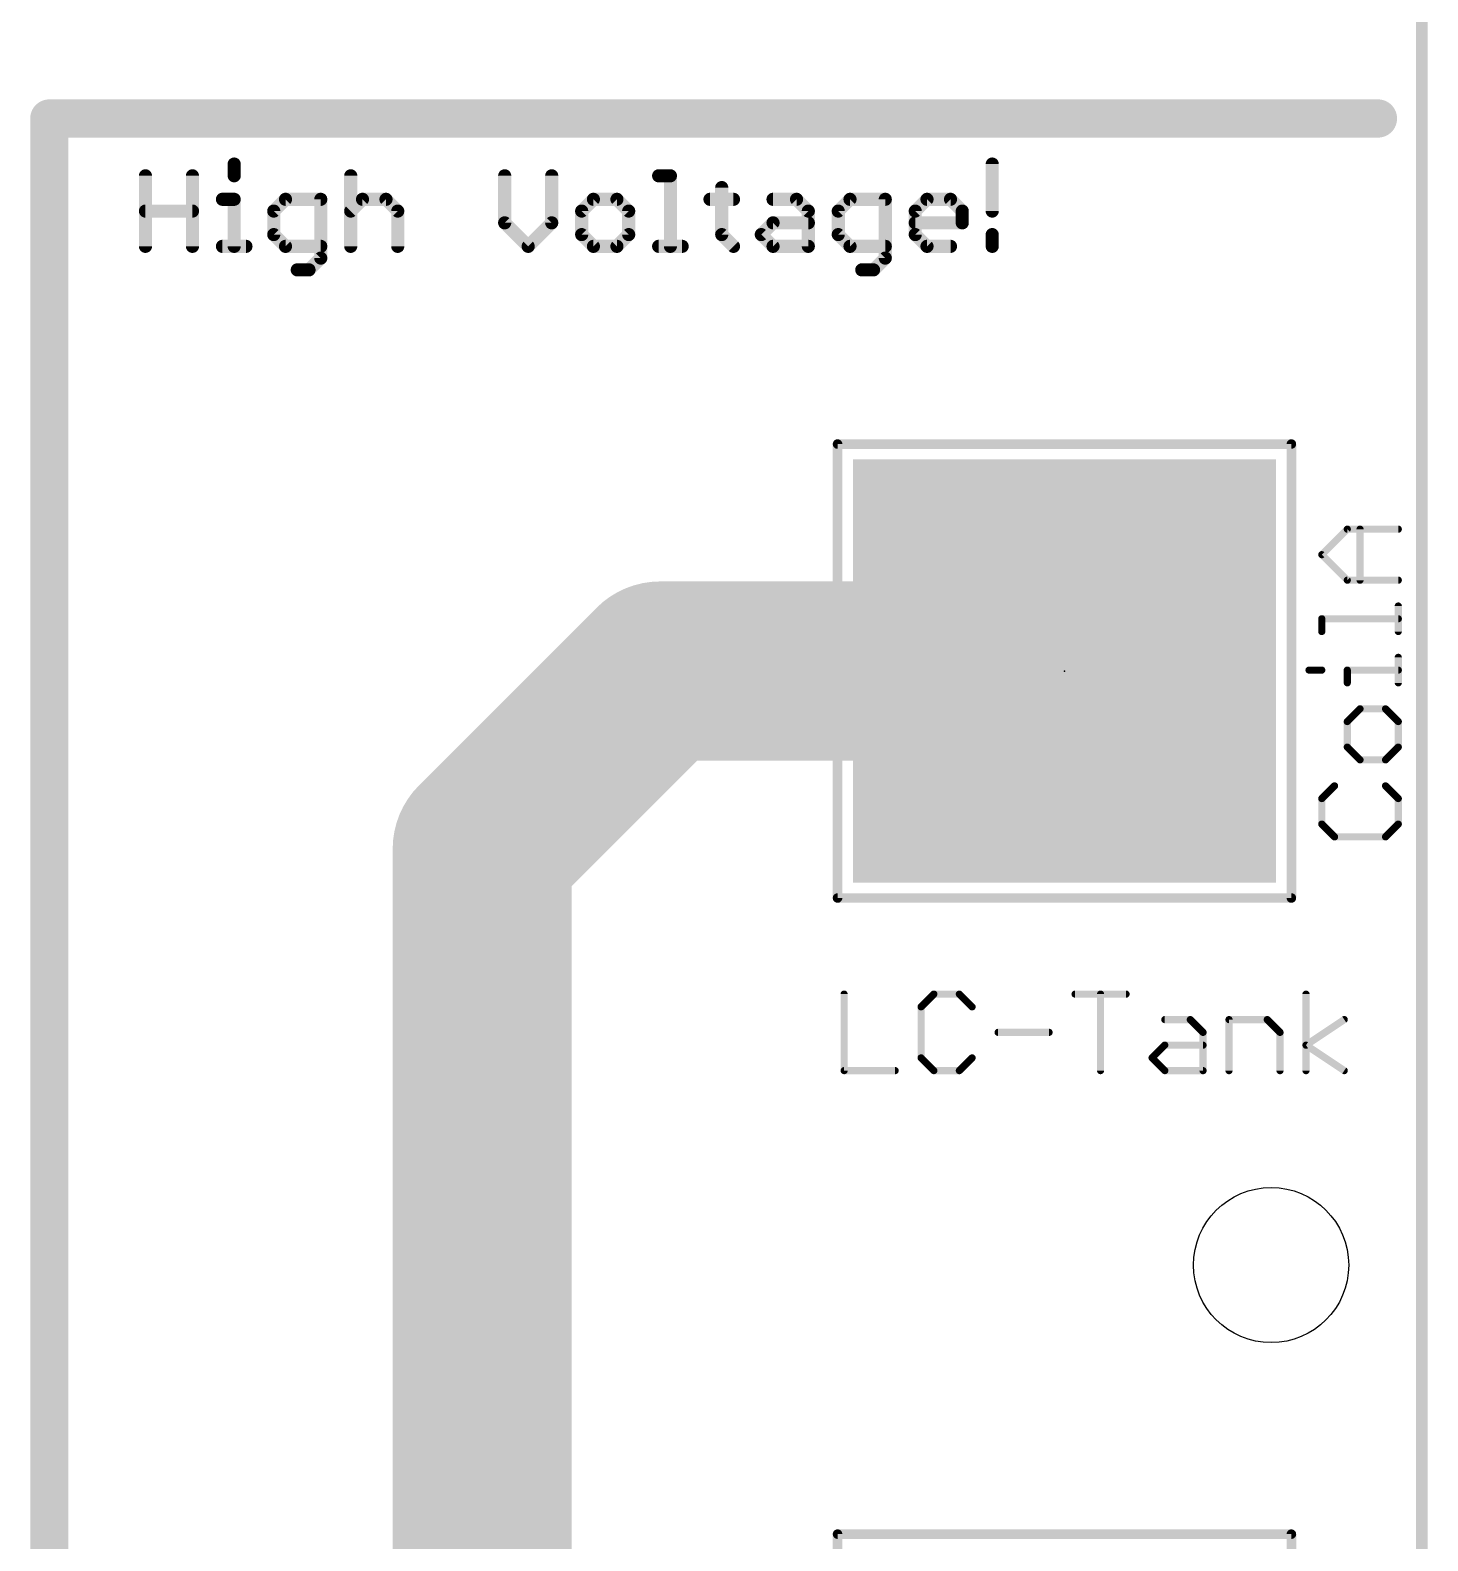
# Model space of a CAD drawing. Extents: x 0 to 165, y -10 to 137.
# Drawn here: x 119.61 to 149.33, y 69.14 to 101.26 of the extents above; entities that cross this region are included whole.
import ezdxf

# ---------------------------------------------------------------- set-up
doc = ezdxf.new("R2010")
doc.units = 0
for name, color, linetype in [('1', 14, 'CONTINUOUS'), ('16', 174, 'CONTINUOUS'), ('17', 94, 'CONTINUOUS'), ('20', 178, 'CONTINUOUS'), ('21', 251, 'CONTINUOUS'), ('23', 178, 'CONTINUOUS'), ('51', 251, 'CONTINUOUS')]:
    doc.layers.add(name, color=color, linetype=linetype)

# ---------------------------------------------------------------- blocks, each defined once
blk = doc.blocks.new('SQUAREP')
blk.add_solid([(-0.5, -0.5), (0.5, -0.5), (-0.5, 0.5), (0.5, 0.5)])

msp = doc.modelspace()

# ---------------------------------------------------------------- linework, layer by layer
at = {"layer": '1'}
for points, const_width in [([(120.015, 53.0225), (120.015, 99.3775)], 0.8128), ([(120.015, 99.3775), (148.2725, 99.3775)], 0.8128), ([(122.0597, 96.6597), (122.0597, 98.1596)], 0.2794), ([(123.0596, 98.1596), (123.0596, 96.6597)], 0.2794), ([(123.9468, 98.4096), (123.9468, 98.1596)], 0.2794), ([(126.4255, 98.1596), (126.4255, 96.6597)], 0.2794), ([(129.6998, 98.1596), (129.6998, 97.1597)], 0.2794), ([(130.6997, 97.1597), (130.6997, 98.1596)], 0.2794), ([(132.9741, 98.1596), (133.2241, 98.1596)], 0.2794), ([(133.2241, 98.1596), (133.2241, 96.6597)], 0.2794), ([(140.0684, 98.4096), (140.0684, 97.4096)], 0.2794), ([(134.3155, 97.9096), (134.3155, 96.9097)], 0.2794), ([(123.6969, 97.6596), (123.9468, 97.6596)], 0.2794), ([(123.9468, 97.6596), (123.9468, 96.6597)], 0.2794), ([(125.0383, 97.6596), (124.7883, 97.4096)], 0.2794), ([(125.7882, 97.6596), (125.0383, 97.6596)], 0.2794), ([(125.7882, 96.4097), (125.7882, 97.6596)], 0.2794), ([(126.4255, 97.4096), (126.6754, 97.6596)], 0.2794), ([(126.6754, 97.6596), (127.1754, 97.6596)], 0.2794), ([(127.1754, 97.6596), (127.4254, 97.4096)], 0.2794), ([(131.5869, 97.6596), (131.3369, 97.4096)], 0.2794), ([(132.0869, 97.6596), (131.5869, 97.6596)], 0.2794), ([(132.3368, 97.4096), (132.0869, 97.6596)], 0.2794), ([(134.0655, 97.6596), (134.5655, 97.6596)], 0.2794), ([(135.4069, 97.6596), (135.9069, 97.6596)], 0.2794), ([(135.9069, 97.6596), (136.1569, 97.4096)], 0.2794), ([(137.0441, 97.6596), (136.7941, 97.4096)], 0.2794), ([(137.794, 97.6596), (137.0441, 97.6596)], 0.2794), ([(137.794, 96.4097), (137.794, 97.6596)], 0.2794), ([(138.4313, 97.4096), (138.6812, 97.6596)], 0.2794), ([(138.6812, 97.6596), (139.1812, 97.6596)], 0.2794), ([(139.1812, 97.6596), (139.4312, 97.4096)], 0.2794), ([(122.0597, 97.4096), (123.0596, 97.4096)], 0.2794), ([(124.7883, 97.4096), (124.7883, 96.9097)], 0.2794), ([(127.4254, 97.4096), (127.4254, 96.6597)], 0.2794), ([(131.3369, 97.4096), (131.3369, 96.9097)], 0.2794), ([(132.3368, 96.9097), (132.3368, 97.4096)], 0.2794), ([(136.1569, 97.4096), (136.1569, 96.6597)], 0.2794), ([(136.7941, 97.4096), (136.7941, 96.9097)], 0.2794), ([(138.4313, 96.9097), (138.4313, 97.4096)], 0.2794), ([(139.4312, 97.4096), (139.4312, 97.1597)], 0.2794), ([(124.7883, 96.9097), (125.0383, 96.6597)], 0.2794), ([(129.6998, 97.1597), (130.1997, 96.6597)], 0.2794), ([(130.1997, 96.6597), (130.6997, 97.1597)], 0.2794), ([(131.3369, 96.9097), (131.5869, 96.6597)], 0.2794), ([(132.0869, 96.6597), (132.3368, 96.9097)], 0.2794), ([(134.3155, 96.9097), (134.5655, 96.6597)], 0.2794), ([(135.1569, 96.9097), (135.4069, 97.1597)], 0.2794), ([(135.4069, 96.6597), (135.1569, 96.9097)], 0.2794), ([(135.4069, 97.1597), (136.1569, 97.1597)], 0.2794), ([(136.7941, 96.9097), (137.0441, 96.6597)], 0.2794), ([(139.4312, 97.1597), (138.4313, 97.1597)], 0.2794), ([(138.6812, 96.6597), (138.4313, 96.9097)], 0.2794), ([(140.0684, 96.9097), (140.0684, 96.6597)], 0.2794), ([(123.6969, 96.6597), (124.1968, 96.6597)], 0.2794), ([(125.0383, 96.6597), (125.7882, 96.6597)], 0.2794), ([(131.5869, 96.6597), (132.0869, 96.6597)], 0.2794), ([(132.9741, 96.6597), (133.474, 96.6597)], 0.2794), ([(136.1569, 96.6597), (135.4069, 96.6597)], 0.2794), ([(137.0441, 96.6597), (137.794, 96.6597)], 0.2794), ([(139.1812, 96.6597), (138.6812, 96.6597)], 0.2794), ([(125.5382, 96.1597), (125.7882, 96.4097)], 0.2794), ([(137.544, 96.1597), (137.794, 96.4097)], 0.2794), ([(125.2883, 96.1597), (125.5382, 96.1597)], 0.2794), ([(137.2941, 96.1597), (137.544, 96.1597)], 0.2794), ([(147.0773, 90.1039), (147.6196, 90.6462)], 0.1524), ([(147.6196, 90.6462), (148.7043, 90.6462)], 0.1524), ([(147.8908, 89.5615), (147.8908, 90.6462)], 0.1524), ([(147.6196, 89.5615), (147.0773, 90.1039)], 0.1524), ([(148.7043, 89.5615), (147.6196, 89.5615)], 0.1524), ([(148.7043, 88.4701), (148.7043, 89.0124)], 0.1524), ([(147.0773, 88.4701), (147.0773, 88.7413)], 0.1524), ([(147.0773, 88.7413), (148.7043, 88.7413)], 0.1524), ([(146.8061, 87.6498), (147.0773, 87.6498)], 0.1524), ([(147.6196, 87.3787), (147.6196, 87.6498)], 0.1524), ([(147.6196, 87.6498), (148.7043, 87.6498)], 0.1524), ([(148.7043, 87.3787), (148.7043, 87.921)], 0.1524), ([(147.8908, 86.8262), (147.6196, 86.555)], 0.1524), ([(148.4331, 86.8262), (147.8908, 86.8262)], 0.1524), ([(148.7043, 86.555), (148.4331, 86.8262)], 0.1524), ([(147.6196, 86.555), (147.6196, 86.0127)], 0.1524), ([(148.7043, 86.0127), (148.7043, 86.555)], 0.1524), ([(147.6196, 86.0127), (147.8908, 85.7415)], 0.1524), ([(148.4331, 85.7415), (148.7043, 86.0127)], 0.1524), ([(147.8908, 85.7415), (148.4331, 85.7415)], 0.1524), ([(147.3485, 85.189), (147.0773, 84.9178)], 0.1524), ([(148.7043, 84.9178), (148.4331, 85.189)], 0.1524), ([(147.0773, 84.9178), (147.0773, 84.3755)], 0.1524), ([(148.7043, 84.3755), (148.7043, 84.9178)], 0.1524), ([(147.0773, 84.3755), (147.3485, 84.1043)], 0.1524), ([(147.3485, 84.1043), (148.4331, 84.1043)], 0.1524), ([(148.4331, 84.1043), (148.7043, 84.3755)], 0.1524), ([(136.9187, 80.7607), (136.9187, 79.1337)], 0.1524), ([(138.827, 80.7607), (138.5559, 80.4895)], 0.1524), ([(139.3693, 80.7607), (138.827, 80.7607)], 0.1524), ([(139.6405, 80.4895), (139.3693, 80.7607)], 0.1524), ([(141.8302, 80.7607), (142.9148, 80.7607)], 0.1524), ([(142.3725, 79.1337), (142.3725, 80.7607)], 0.1524), ([(146.7416, 79.1337), (146.7416, 80.7607)], 0.1524), ([(138.5559, 80.4895), (138.5559, 79.4049)], 0.1524), ([(140.193, 79.9472), (141.2777, 79.9472)], 0.1524), ([(143.7385, 80.2184), (144.2808, 80.2184)], 0.1524), ([(144.2808, 80.2184), (144.552, 79.9472)], 0.1524), ([(144.552, 79.9472), (144.552, 79.1337)], 0.1524), ([(145.1045, 79.1337), (145.1045, 80.2184)], 0.1524), ([(145.1045, 80.2184), (145.918, 80.2184)], 0.1524), ([(145.918, 80.2184), (146.1891, 79.9472)], 0.1524), ([(146.1891, 79.9472), (146.1891, 79.1337)], 0.1524), ([(146.7416, 79.676), (147.5551, 80.2184)], 0.1524), ([(143.4673, 79.4049), (143.7385, 79.676)], 0.1524), ([(143.7385, 79.676), (144.552, 79.676)], 0.1524), ([(147.5551, 79.1337), (146.7416, 79.676)], 0.1524), ([(138.5559, 79.4049), (138.827, 79.1337)], 0.1524), ([(139.3693, 79.1337), (139.6405, 79.4049)], 0.1524), ([(143.7385, 79.1337), (143.4673, 79.4049)], 0.1524), ([(136.9187, 79.1337), (138.0034, 79.1337)], 0.1524), ([(138.827, 79.1337), (139.3693, 79.1337)], 0.1524), ([(144.552, 79.1337), (143.7385, 79.1337)], 0.1524)]:
    msp.add_lwpolyline(points, dxfattribs=dict(at, const_width=const_width))
for points, const_width in [([(120.2182, 99.3775, 1), (119.8118, 99.3775)], 0.4064), ([(120.015, 99.5807, 1), (120.015, 99.1743)], 0.4064), ([(148.2725, 99.1743, 1), (148.2725, 99.5807)], 0.4064), ([(122.1296, 98.1596, 1), (121.9899, 98.1596)], 0.1397), ([(123.1295, 98.1596, 1), (122.9898, 98.1596)], 0.1397), ([(124.0167, 98.4096, 1), (123.877, 98.4096)], 0.1397), ([(126.4953, 98.1596, 1), (126.3556, 98.1596)], 0.1397), ([(129.7696, 98.1596, 1), (129.6299, 98.1596)], 0.1397), ([(130.7695, 98.1596, 1), (130.6298, 98.1596)], 0.1397), ([(132.9741, 98.2294, 1), (132.9741, 98.0897)], 0.1397), ([(133.2939, 98.1596, 1), (133.1542, 98.1596)], 0.1397), ([(133.2241, 98.0897, 1), (133.2241, 98.2294)], 0.1397), ([(140.1383, 98.4096, 1), (139.9986, 98.4096)], 0.1397), ([(123.877, 98.1596, 1), (124.0167, 98.1596)], 0.1397), ([(134.3853, 97.9096, 1), (134.2456, 97.9096)], 0.1397), ([(123.6969, 97.7295, 1), (123.6969, 97.5898)], 0.1397), ([(124.0167, 97.6596, 1), (123.877, 97.6596)], 0.1397), ([(123.9468, 97.5898, 1), (123.9468, 97.7295)], 0.1397), ([(125.0383, 97.7295, 1), (125.0383, 97.5898)], 0.1397), ([(125.0877, 97.6102, 1), (124.9889, 97.709)], 0.1397), ([(125.8581, 97.6596, 1), (125.7184, 97.6596)], 0.1397), ([(125.7882, 97.5898, 1), (125.7882, 97.7295)], 0.1397), ([(126.6754, 97.7295, 1), (126.6754, 97.5898)], 0.1397), ([(126.7248, 97.6102, 1), (126.626, 97.709)], 0.1397), ([(127.2248, 97.709, 1), (127.126, 97.6102)], 0.1397), ([(127.1754, 97.5898, 1), (127.1754, 97.7295)], 0.1397), ([(131.5869, 97.7295, 1), (131.5869, 97.5898)], 0.1397), ([(131.6363, 97.6102, 1), (131.5375, 97.709)], 0.1397), ([(132.1363, 97.709, 1), (132.0375, 97.6102)], 0.1397), ([(132.0869, 97.5898, 1), (132.0869, 97.7295)], 0.1397), ([(134.0655, 97.7295, 1), (134.0655, 97.5898)], 0.1397), ([(134.5655, 97.5898, 1), (134.5655, 97.7295)], 0.1397), ([(135.4069, 97.7295, 1), (135.4069, 97.5898)], 0.1397), ([(135.9563, 97.709, 1), (135.8575, 97.6102)], 0.1397), ([(135.9069, 97.5898, 1), (135.9069, 97.7295)], 0.1397), ([(137.0441, 97.7295, 1), (137.0441, 97.5898)], 0.1397), ([(137.0935, 97.6102, 1), (136.9947, 97.709)], 0.1397), ([(137.8639, 97.6596, 1), (137.7242, 97.6596)], 0.1397), ([(137.794, 97.5898, 1), (137.794, 97.7295)], 0.1397), ([(138.6812, 97.7295, 1), (138.6812, 97.5898)], 0.1397), ([(138.7306, 97.6102, 1), (138.6318, 97.709)], 0.1397), ([(139.2306, 97.709, 1), (139.1318, 97.6102)], 0.1397), ([(139.1812, 97.5898, 1), (139.1812, 97.7295)], 0.1397), ([(122.0597, 97.4795, 1), (122.0597, 97.3398)], 0.1397), ([(123.0596, 97.3398, 1), (123.0596, 97.4795)], 0.1397), ([(124.8581, 97.4096, 1), (124.7184, 97.4096)], 0.1397), ([(124.7389, 97.459, 1), (124.8377, 97.3602)], 0.1397), ([(126.3761, 97.459, 1), (126.4748, 97.3602)], 0.1397), ([(127.4952, 97.4096, 1), (127.3555, 97.4096)], 0.1397), ([(127.376, 97.3602, 1), (127.4748, 97.459)], 0.1397), ([(131.4068, 97.4096, 1), (131.2671, 97.4096)], 0.1397), ([(131.2875, 97.459, 1), (131.3863, 97.3602)], 0.1397), ([(132.4067, 97.4096, 1), (132.267, 97.4096)], 0.1397), ([(132.2874, 97.3602, 1), (132.3862, 97.459)], 0.1397), ([(136.2267, 97.4096, 1), (136.087, 97.4096)], 0.1397), ([(136.1075, 97.3602, 1), (136.2063, 97.459)], 0.1397), ([(136.864, 97.4096, 1), (136.7243, 97.4096)], 0.1397), ([(136.7447, 97.459, 1), (136.8435, 97.3602)], 0.1397), ([(138.5011, 97.4096, 1), (138.3614, 97.4096)], 0.1397), ([(138.3819, 97.459, 1), (138.4807, 97.3602)], 0.1397), ([(139.501, 97.4096, 1), (139.3613, 97.4096)], 0.1397), ([(139.3818, 97.3602, 1), (139.4806, 97.459)], 0.1397), ([(139.9986, 97.4096, 1), (140.1383, 97.4096)], 0.1397), ([(124.8377, 96.9591, 1), (124.7389, 96.8603)], 0.1397), ([(129.6299, 97.1597, 1), (129.7696, 97.1597)], 0.1397), ([(129.7492, 97.2091, 1), (129.6504, 97.1103)], 0.1397), ([(130.6298, 97.1597, 1), (130.7695, 97.1597)], 0.1397), ([(130.7491, 97.1103, 1), (130.6503, 97.2091)], 0.1397), ([(131.3863, 96.9591, 1), (131.2875, 96.8603)], 0.1397), ([(132.3862, 96.8603, 1), (132.2874, 96.9591)], 0.1397), ([(134.3649, 96.9591, 1), (134.2661, 96.8603)], 0.1397), ([(135.2063, 96.9591, 1), (135.1076, 96.8603)], 0.1397), ([(135.1076, 96.9591, 1), (135.2063, 96.8603)], 0.1397), ([(135.4069, 97.2295, 1), (135.4069, 97.0898)], 0.1397), ([(135.4563, 97.1103, 1), (135.3575, 97.2091)], 0.1397), ([(136.1569, 97.0898, 1), (136.1569, 97.2295)], 0.1397), ([(136.8435, 96.9591, 1), (136.7447, 96.8603)], 0.1397), ([(138.4313, 97.2295, 1), (138.4313, 97.0898)], 0.1397), ([(138.4807, 96.9591, 1), (138.3819, 96.8603)], 0.1397), ([(139.3613, 97.1597, 1), (139.501, 97.1597)], 0.1397), ([(139.4312, 97.0898, 1), (139.4312, 97.2295)], 0.1397), ([(140.1383, 96.9097, 1), (139.9986, 96.9097)], 0.1397), ([(121.9899, 96.6597, 1), (122.1296, 96.6597)], 0.1397), ([(122.9898, 96.6597, 1), (123.1295, 96.6597)], 0.1397), ([(123.6969, 96.7296, 1), (123.6969, 96.5898)], 0.1397), ([(123.877, 96.6597, 1), (124.0167, 96.6597)], 0.1397), ([(124.1968, 96.5898, 1), (124.1968, 96.7296)], 0.1397), ([(124.7184, 96.9097, 1), (124.8581, 96.9097)], 0.1397), ([(125.0383, 96.7296, 1), (125.0383, 96.5898)], 0.1397), ([(124.9889, 96.6103, 1), (125.0877, 96.7091)], 0.1397), ([(125.7882, 96.5898, 1), (125.7882, 96.7296)], 0.1397), ([(126.3556, 96.6597, 1), (126.4953, 96.6597)], 0.1397), ([(127.3555, 96.6597, 1), (127.4952, 96.6597)], 0.1397), ([(130.1503, 96.7091, 1), (130.2491, 96.6103)], 0.1397), ([(130.1503, 96.6103, 1), (130.2491, 96.7091)], 0.1397), ([(131.2671, 96.9097, 1), (131.4068, 96.9097)], 0.1397), ([(131.5869, 96.7296, 1), (131.5869, 96.5898)], 0.1397), ([(131.5375, 96.6103, 1), (131.6363, 96.7091)], 0.1397), ([(132.0375, 96.7091, 1), (132.1363, 96.6103)], 0.1397), ([(132.0869, 96.5898, 1), (132.0869, 96.7296)], 0.1397), ([(132.267, 96.9097, 1), (132.4067, 96.9097)], 0.1397), ([(132.9741, 96.7296, 1), (132.9741, 96.5898)], 0.1397), ([(133.1542, 96.6597, 1), (133.2939, 96.6597)], 0.1397), ([(133.474, 96.5898, 1), (133.474, 96.7296)], 0.1397), ([(134.2456, 96.9097, 1), (134.3853, 96.9097)], 0.1397), ([(134.5161, 96.6103, 1), (134.6149, 96.7091)], 0.1397), ([(135.4069, 96.7296, 1), (135.4069, 96.5898)], 0.1397), ([(135.3575, 96.6103, 1), (135.4563, 96.7091)], 0.1397), ([(136.087, 96.6597, 1), (136.2267, 96.6597)], 0.1397), ([(136.1569, 96.5898, 1), (136.1569, 96.7296)], 0.1397), ([(136.7243, 96.9097, 1), (136.864, 96.9097)], 0.1397), ([(137.0441, 96.7296, 1), (137.0441, 96.5898)], 0.1397), ([(136.9947, 96.6103, 1), (137.0935, 96.7091)], 0.1397), ([(137.794, 96.5898, 1), (137.794, 96.7296)], 0.1397), ([(138.3614, 96.9097, 1), (138.5011, 96.9097)], 0.1397), ([(138.6812, 96.7296, 1), (138.6812, 96.5898)], 0.1397), ([(138.6318, 96.6103, 1), (138.7306, 96.7091)], 0.1397), ([(139.1812, 96.5898, 1), (139.1812, 96.7296)], 0.1397), ([(139.9986, 96.6597, 1), (140.1383, 96.6597)], 0.1397), ([(125.7184, 96.4097, 1), (125.8581, 96.4097)], 0.1397), ([(125.8376, 96.3603, 1), (125.7388, 96.4591)], 0.1397), ([(137.7242, 96.4097, 1), (137.8639, 96.4097)], 0.1397), ([(137.8434, 96.3603, 1), (137.7446, 96.4591)], 0.1397), ([(125.2883, 96.2296, 1), (125.2883, 96.0899)], 0.1397), ([(125.4888, 96.2091, 1), (125.5876, 96.1103)], 0.1397), ([(125.5382, 96.0899, 1), (125.5382, 96.2296)], 0.1397), ([(137.2941, 96.2296, 1), (137.2941, 96.0899)], 0.1397), ([(137.4947, 96.2091, 1), (137.5934, 96.1103)], 0.1397), ([(137.544, 96.0899, 1), (137.544, 96.2296)], 0.1397), ([(147.6196, 90.6843, 1), (147.6196, 90.6081)], 0.0762), ([(147.6466, 90.6192, 1), (147.5927, 90.6731)], 0.0762), ([(147.9289, 90.6462, 1), (147.8527, 90.6462)], 0.0762), ([(148.7043, 90.6081, 1), (148.7043, 90.6843)], 0.0762), ([(147.1043, 90.1308, 1), (147.0504, 90.0769)], 0.0762), ([(147.0504, 90.1308, 1), (147.1043, 90.0769)], 0.0762), ([(147.6196, 89.5996, 1), (147.6196, 89.5234)], 0.0762), ([(147.5927, 89.5346, 1), (147.6466, 89.5885)], 0.0762), ([(148.7043, 89.5234, 1), (148.7043, 89.5996)], 0.0762), ([(147.8527, 89.5615, 1), (147.9289, 89.5615)], 0.0762), ([(148.7424, 89.0124, 1), (148.6662, 89.0124)], 0.0762), ([(147.1154, 88.7413, 1), (147.0392, 88.7413)], 0.0762), ([(147.0773, 88.7794, 1), (147.0773, 88.7032)], 0.0762), ([(148.7043, 88.7032, 1), (148.7043, 88.7794)], 0.0762), ([(147.0392, 88.4701, 1), (147.1154, 88.4701)], 0.0762), ([(148.6662, 88.4701, 1), (148.7424, 88.4701)], 0.0762), ([(146.8061, 87.6879, 1), (146.8061, 87.6117)], 0.0762), ([(147.0773, 87.6117, 1), (147.0773, 87.6879)], 0.0762), ([(147.6577, 87.6498, 1), (147.5815, 87.6498)], 0.0762), ([(147.6196, 87.6879, 1), (147.6196, 87.6117)], 0.0762), ([(148.7424, 87.921, 1), (148.6662, 87.921)], 0.0762), ([(148.7043, 87.6117, 1), (148.7043, 87.6879)], 0.0762), ([(147.5815, 87.3787, 1), (147.6577, 87.3787)], 0.0762), ([(148.6662, 87.3787, 1), (148.7424, 87.3787)], 0.0762), ([(147.8908, 86.8643, 1), (147.8908, 86.7881)], 0.0762), ([(147.9177, 86.7992, 1), (147.8639, 86.8531)], 0.0762), ([(148.4601, 86.8531, 1), (148.4062, 86.7992)], 0.0762), ([(148.4331, 86.7881, 1), (148.4331, 86.8643)], 0.0762), ([(147.6577, 86.555, 1), (147.5815, 86.555)], 0.0762), ([(147.5927, 86.5819, 1), (147.6466, 86.5281)], 0.0762), ([(148.7424, 86.555, 1), (148.6662, 86.555)], 0.0762), ([(148.6774, 86.5281, 1), (148.7312, 86.5819)], 0.0762), ([(147.6466, 86.0396, 1), (147.5927, 85.9857)], 0.0762), ([(148.7312, 85.9857, 1), (148.6774, 86.0396)], 0.0762), ([(147.5815, 86.0127, 1), (147.6577, 86.0127)], 0.0762), ([(147.8908, 85.7796, 1), (147.8908, 85.7034)], 0.0762), ([(147.8639, 85.7146, 1), (147.9177, 85.7684)], 0.0762), ([(148.4062, 85.7684, 1), (148.4601, 85.7146)], 0.0762), ([(148.4331, 85.7034, 1), (148.4331, 85.7796)], 0.0762), ([(148.6662, 86.0127, 1), (148.7424, 86.0127)], 0.0762), ([(147.3754, 85.1621, 1), (147.3215, 85.2159)], 0.0762), ([(148.4601, 85.2159, 1), (148.4062, 85.1621)], 0.0762), ([(147.1154, 84.9178, 1), (147.0392, 84.9178)], 0.0762), ([(147.0504, 84.9448, 1), (147.1043, 84.8909)], 0.0762), ([(148.7424, 84.9178, 1), (148.6662, 84.9178)], 0.0762), ([(148.6774, 84.8909, 1), (148.7312, 84.9448)], 0.0762), ([(147.0392, 84.3755, 1), (147.1154, 84.3755)], 0.0762), ([(147.1043, 84.4024, 1), (147.0504, 84.3486)], 0.0762), ([(147.3485, 84.1424, 1), (147.3485, 84.0662)], 0.0762), ([(147.3215, 84.0774, 1), (147.3754, 84.1313)], 0.0762), ([(148.4062, 84.1313, 1), (148.4601, 84.0774)], 0.0762), ([(148.4331, 84.0662, 1), (148.4331, 84.1424)], 0.0762), ([(148.6662, 84.3755, 1), (148.7424, 84.3755)], 0.0762), ([(148.7312, 84.3486, 1), (148.6774, 84.4024)], 0.0762), ([(136.9568, 80.7607, 1), (136.8806, 80.7607)], 0.0762), ([(138.827, 80.7988, 1), (138.827, 80.7226)], 0.0762), ([(138.854, 80.7337, 1), (138.8001, 80.7876)], 0.0762), ([(139.3963, 80.7876, 1), (139.3424, 80.7337)], 0.0762), ([(139.3693, 80.7226, 1), (139.3693, 80.7988)], 0.0762), ([(141.8302, 80.7988, 1), (141.8302, 80.7226)], 0.0762), ([(142.4106, 80.7607, 1), (142.3344, 80.7607)], 0.0762), ([(142.9148, 80.7226, 1), (142.9148, 80.7988)], 0.0762), ([(146.7797, 80.7607, 1), (146.7035, 80.7607)], 0.0762), ([(138.5289, 80.5165, 1), (138.5828, 80.4626)], 0.0762), ([(138.594, 80.4895, 1), (138.5178, 80.4895)], 0.0762), ([(139.6136, 80.4626, 1), (139.6675, 80.5165)], 0.0762), ([(140.193, 79.9853, 1), (140.193, 79.9091)], 0.0762), ([(141.2777, 79.9091, 1), (141.2777, 79.9853)], 0.0762), ([(143.7385, 80.2565, 1), (143.7385, 80.1803)], 0.0762), ([(144.3078, 80.2453, 1), (144.2539, 80.1914)], 0.0762), ([(144.2808, 80.1803, 1), (144.2808, 80.2565)], 0.0762), ([(144.5901, 79.9472, 1), (144.5139, 79.9472)], 0.0762), ([(144.525, 79.9203, 1), (144.5789, 79.9741)], 0.0762), ([(145.1426, 80.2184, 1), (145.0664, 80.2184)], 0.0762), ([(145.1045, 80.2565, 1), (145.1045, 80.1803)], 0.0762), ([(145.9449, 80.2453, 1), (145.891, 80.1914)], 0.0762), ([(145.918, 80.1803, 1), (145.918, 80.2565)], 0.0762), ([(146.2272, 79.9472, 1), (146.151, 79.9472)], 0.0762), ([(146.1622, 79.9203, 1), (146.2161, 79.9741)], 0.0762), ([(147.5763, 80.1867, 1), (147.534, 80.2501)], 0.0762), ([(143.7385, 79.7141, 1), (143.7385, 79.6379)], 0.0762), ([(143.7654, 79.6491, 1), (143.7115, 79.703)], 0.0762), ([(144.552, 79.6379, 1), (144.552, 79.7141)], 0.0762), ([(146.7628, 79.7077, 1), (146.7205, 79.6443)], 0.0762), ([(146.7205, 79.7077, 1), (146.7628, 79.6443)], 0.0762), ([(138.5828, 79.4318, 1), (138.5289, 79.3779)], 0.0762), ([(138.5178, 79.4049, 1), (138.594, 79.4049)], 0.0762), ([(139.6675, 79.3779, 1), (139.6136, 79.4318)], 0.0762), ([(143.4943, 79.4318, 1), (143.4404, 79.3779)], 0.0762), ([(143.4404, 79.4318, 1), (143.4943, 79.3779)], 0.0762), ([(136.9187, 79.1718, 1), (136.9187, 79.0956)], 0.0762), ([(136.8806, 79.1337, 1), (136.9568, 79.1337)], 0.0762), ([(138.0034, 79.0956, 1), (138.0034, 79.1718)], 0.0762), ([(138.827, 79.1718, 1), (138.827, 79.0956)], 0.0762), ([(138.8001, 79.1068, 1), (138.854, 79.1606)], 0.0762), ([(139.3424, 79.1606, 1), (139.3963, 79.1068)], 0.0762), ([(139.3693, 79.0956, 1), (139.3693, 79.1718)], 0.0762), ([(142.3344, 79.1337, 1), (142.4106, 79.1337)], 0.0762), ([(143.7385, 79.1718, 1), (143.7385, 79.0956)], 0.0762), ([(143.7115, 79.1068, 1), (143.7654, 79.1606)], 0.0762), ([(144.5139, 79.1337, 1), (144.5901, 79.1337)], 0.0762), ([(144.552, 79.0956, 1), (144.552, 79.1718)], 0.0762), ([(145.0664, 79.1337, 1), (145.1426, 79.1337)], 0.0762), ([(146.151, 79.1337, 1), (146.2272, 79.1337)], 0.0762), ([(146.7035, 79.1337, 1), (146.7797, 79.1337)], 0.0762), ([(147.534, 79.102, 1), (147.5763, 79.1654)], 0.0762)]:
    msp.add_lwpolyline(points, format="xyb", dxfattribs=dict(at, const_width=const_width))
at = {"layer": '16', "const_width": 3.81}
for points in [[(129.2225, 83.8495), (133.003, 87.63)], [(133.003, 87.63), (141.605, 87.63)], [(129.2225, 67.1925), (129.2225, 83.8495)]]:
    msp.add_lwpolyline(points, dxfattribs=at)
at = {"layer": '16', "const_width": 1.905}
for points in [[(133.003, 88.5825, 1), (133.003, 86.6775)], [(133.6765, 86.9565, 1), (132.3295, 88.3035)], [(141.605, 86.6775, 1), (141.605, 88.5825)], [(130.175, 83.8495, 1), (128.27, 83.8495)], [(128.549, 84.523, 1), (129.896, 83.176)]]:
    msp.add_lwpolyline(points, format="xyb", dxfattribs=at)
at = {"layer": '20', "const_width": 0.254}
msp.add_lwpolyline([(149.205, 0), (149.205, 136.5125)], dxfattribs=at)
at = {"layer": '20'}
msp.add_circle((146, 75), 1.65, dxfattribs=at)
at = {"layer": '21', "const_width": 0.2032}
for points in [[(136.779, 82.804), (136.779, 92.456)], [(136.779, 92.456), (146.431, 92.456)], [(146.431, 92.456), (146.431, 82.804)], [(146.431, 82.804), (136.779, 82.804)], [(136.779, 59.6265), (136.779, 69.2785)], [(136.779, 69.2785), (146.431, 69.2785)], [(146.431, 69.2785), (146.431, 59.6265)]]:
    msp.add_lwpolyline(points, dxfattribs=at)
at = {"layer": '21'}
for points, const_width in [([(136.8298, 92.456, 1), (136.7282, 92.456)], 0.1016), ([(136.779, 92.5068, 1), (136.779, 92.4052)], 0.1016), ([(146.4818, 92.456, 1), (146.3802, 92.456)], 0.1016), ([(146.431, 92.4052, 1), (146.431, 92.5068)], 0.1016), ([(141.605, 85.48, 1), (141.605, 89.78, 1), (141.605, 85.48)], 0.2032), ([(136.779, 82.8548, 1), (136.779, 82.7532)], 0.1016), ([(146.431, 82.7532, 1), (146.431, 82.8548)], 0.1016), ([(136.7282, 82.804, 1), (136.8298, 82.804)], 0.1016), ([(146.3802, 82.804, 1), (146.4818, 82.804)], 0.1016), ([(136.8298, 69.2785, 1), (136.7282, 69.2785)], 0.1016), ([(136.779, 69.3293, 1), (136.779, 69.2277)], 0.1016), ([(146.4818, 69.2785, 1), (146.3802, 69.2785)], 0.1016), ([(146.431, 69.2277, 1), (146.431, 69.3293)], 0.1016)]:
    msp.add_lwpolyline(points, format="xyb", dxfattribs=dict(at, const_width=const_width))
at = {"layer": '23'}
msp.add_point((141.605, 87.63), dxfattribs=at)
at = {"layer": '51'}
for points, const_width in [([(141.605, 90.17, 0.4142), (139.065, 87.63)], 3.9116), ([(141.605, 85.09, 0.4142), (144.145, 87.63)], 3.9116), ([(141.605, 86.868, 1), (141.605, 88.392, 1), (141.605, 86.868)], 0.4572)]:
    msp.add_lwpolyline(points, format="xyb", dxfattribs=dict(at, const_width=const_width))

# ---------------------------------------------------------------- block references
at = {"layer": '17', "xscale": 9, "yscale": 9, "rotation": 90}
msp.add_blockref('SQUAREP', (141.605, 87.63), dxfattribs=at)
msp.add_blockref('SQUAREP', (141.605, 87.63), dxfattribs=at)

doc.saveas('drawing.dxf')
